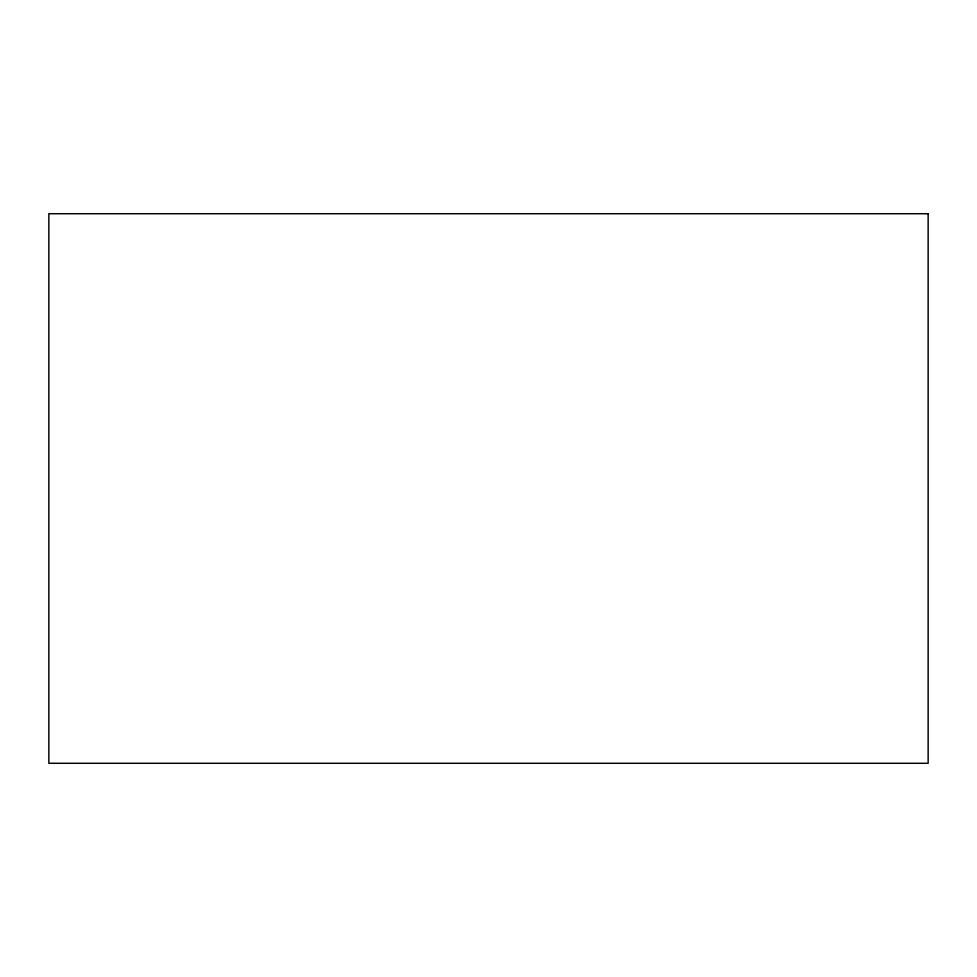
<?xml version="1.0" encoding="UTF-8"?>
<svg xmlns="http://www.w3.org/2000/svg" width="977" height="977" viewBox="0 0 977 977"><rect width="100%" height="100%" fill="white"/><g stroke="black" fill="none" stroke-linecap="round" stroke-linejoin="round"><path stroke-width="1.47" d="M928.15 213.719L48.85 213.719L48.85 763.281L928.15 763.281L928.15 213.719"/></g></svg>
